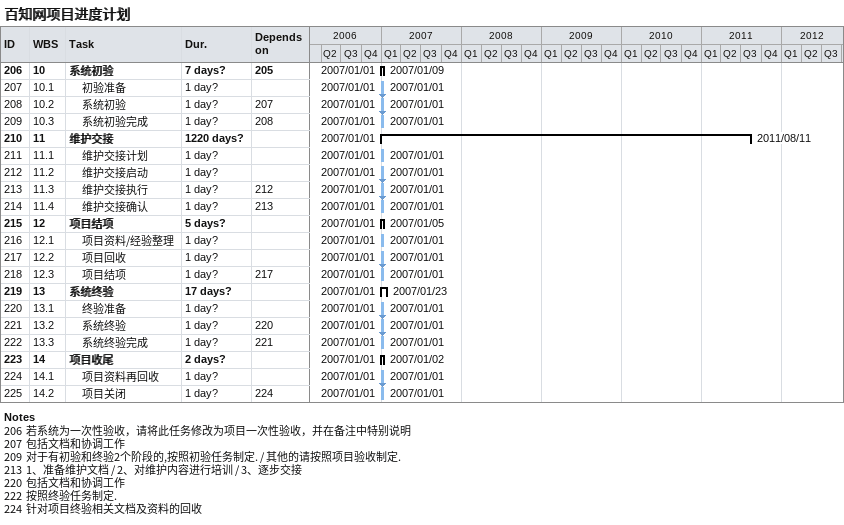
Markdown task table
百知网项目进度计划

| ID | WBS | Task | Duration | Start | Finish | Predecessors |
|---|---|---|---|---|---|---|
| 206 | 10 | **系统初验** | 7d? | 2007-01-01 | 2007-01-09 | 205 |
| 207 | 10.1 | 初验准备 | 1d? | 2007-01-01 | 2007-01-01 |  |
| 208 | 10.2 | 系统初验 | 1d? | 2007-01-01 | 2007-01-01 | 207 |
| 209 | 10.3 | 系统初验完成 | 1d? | 2007-01-01 | 2007-01-01 | 208 |
| 210 | 11 | **维护交接** | 1220d? | 2007-01-01 | 2011-08-11 |  |
| 211 | 11.1 | 维护交接计划 | 1d? | 2007-01-01 | 2007-01-01 |  |
| 212 | 11.2 | 维护交接启动 | 1d? | 2007-01-01 | 2007-01-01 |  |
| 213 | 11.3 | 维护交接执行 | 1d? | 2007-01-01 | 2007-01-01 | 212 |
| 214 | 11.4 | 维护交接确认 | 1d? | 2007-01-01 | 2007-01-01 | 213 |
| 215 | 12 | **项目结项** | 5d? | 2007-01-01 | 2007-01-05 |  |
| 216 | 12.1 | 项目资料/经验整理 | 1d? | 2007-01-01 | 2007-01-01 |  |
| 217 | 12.2 | 项目回收 | 1d? | 2007-01-01 | 2007-01-01 |  |
| 218 | 12.3 | 项目结项 | 1d? | 2007-01-01 | 2007-01-01 | 217 |
| 219 | 13 | **系统终验** | 17d? | 2007-01-01 | 2007-01-23 |  |
| 220 | 13.1 | 终验准备 | 1d? | 2007-01-01 | 2007-01-01 |  |
| 221 | 13.2 | 系统终验 | 1d? | 2007-01-01 | 2007-01-01 | 220 |
| 222 | 13.3 | 系统终验完成 | 1d? | 2007-01-01 | 2007-01-01 | 221 |
| 223 | 14 | **项目收尾** | 2d? | 2007-01-01 | 2007-01-02 |  |
| 224 | 14.1 | 项目资料再回收 | 1d? | 2007-01-01 | 2007-01-01 |  |
| 225 | 14.2 | 项目关闭 | 1d? | 2007-01-01 | 2007-01-01 | 224 |

Notes
- 206: 若系统为一次性验收，请将此任务修改为项目一次性验收，并在备注中特别说明
- 207: 包括文档和协调工作
- 209: 对于有初验和终验2个阶段的,按照初验任务制定. / 其他的请按照项目验收制定.
- 213: 1、准备维护文档 / 2、对维护内容进行培训 / 3、逐步交接
- 220: 包括文档和协调工作
- 222: 按照终验任务制定.
- 224: 针对项目终验相关文档及资料的回收
